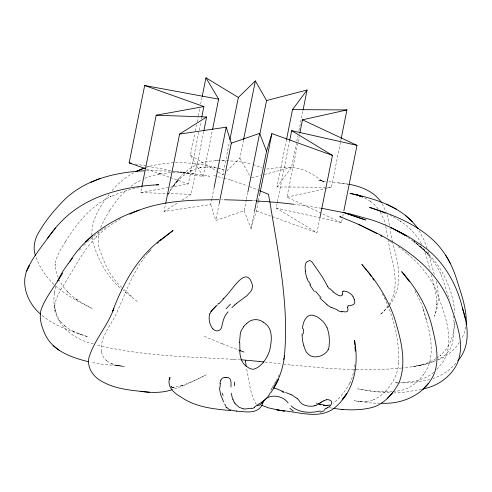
<?xml version="1.0" encoding="UTF-8"?>
<svg xmlns="http://www.w3.org/2000/svg" width="492" height="492" viewBox="0 0 492 492"><rect width="100%" height="100%" fill="white"/><g stroke="black" fill="none" stroke-linecap="round" stroke-linejoin="round"><path stroke-width="0.37" stroke-dasharray="2.46 1.84" d="M454.743 322.143L452.868 340.415L452.062 344.468A20.928 19.372 -20.7 0 1 451.195 346.798C448.599 352.702 443.335 356.958 437.64 359.72M354.818 364.621L354.16 369.879L352.364 376.927L349.904 383.004L350.378 381.976C346.104 390.058 340.372 397.542 333.25 403.305M54.409 292.931L54.261 293.958A52.023 48.148 -20.7 0 0 54.077 295.674A48.923 45.276 -20.7 0 0 54.077 303.521C54.569 325.169 73.892 339.369 93.332 343.914M99.187 231.72C97.711 236.929 97.976 243.3 99.224 247.919C103.64 262.513 110.325 276.885 121.659 287.414M203.719 131.493L191.117 194.346L140.687 192.575L141.653 187.741M211.818 199.008L210.705 204.531L164.076 211.449L165.601 203.854M173.688 171.081L203.128 176.511L190.435 155.152L194.863 133.049M195.281 130.983L196.529 124.765M197.083 122.004L198.048 117.164M198.325 115.786L199.85 108.191M200.681 104.046L202.064 97.139M140.687 192.575L188.368 183.922L198.756 132.127M199.168 130.054L200.834 121.764M201.388 119.002L201.665 117.619M203.128 176.511L212.409 130.239M211.954 198.313L214.168 187.267M218.3 172.052L222.839 174.801L229.487 141.653M246.344 199.678L244.13 210.73L215.797 220.527L219.26 203.264M226.683 171.075L239.85 158.289L243.448 140.331M246.48 198.989L247.728 192.772M244.13 210.73L251.043 228.559L254.37 211.984M251.043 228.559L256.387 210.945L258.325 201.277M258.466 200.582L259.296 196.437M340.433 142.391L331.43 187.28L277.008 186.96L286.565 139.304M319.843 218.233L316.934 232.741L276.178 208.011L277.008 203.866M277.427 201.794L289.616 141.019M277.008 186.96L291.572 167.366L296.418 143.19M296.83 141.118L297.937 135.595M298.908 130.761L302.924 110.731M342.174 219.248L341.479 222.698L286.965 197.163L297.629 143.984M298.047 141.911L299.154 136.389M299.573 134.316L299.708 133.627M340.71 141.007L341.122 138.935M342.727 216.486L343.281 213.725M465.758 326.971L464.387 332.647L461.779 338.693M270.815 390.433L277.279 379.086M100.657 227.599L104.937 218.46L109.925 210.17M279.228 374.64L278.423 376.657L279.247 374.707M389.067 304.53C401.7 284.462 391.324 261.234 388.176 240.133M277.427 378.68L271.154 389.467M168.541 193.989L171.155 189.432L178.153 180.238L172.932 186.585L174.42 184.764M167.661 195.256C175.964 178.713 190.552 163.116 209.912 161.13C223.842 160.287 238.202 160.497 251.769 164.07M459.38 342.321C453.999 350.722 445.734 357.131 436.398 360.599M389.424 305.304C403.649 287.02 398.698 263.017 392.591 242.704M388.225 305.778L384.283 310.889L380.199 314.745L388.483 306.411M109.79 210.367L116.592 200.607L120.614 195.822L126.549 189.992M109.101 194.512C98.154 208.344 87.705 226.154 93.505 244.309C98.91 261.467 107.933 277.826 121.868 289.524M271.289 389.24L271.707 388.766M179.518 177.803L175.779 182.261M112.133 190.472C118.197 183.387 125.429 177.243 133.646 172.797M151.13 249.647L148.117 252.888L149.291 251.461C134.255 268.404 126.948 290.114 117.748 310.384C112.576 324.025 99.87 335.931 101.229 351.393L101.001 350.642L102.613 355.741L104.224 358.281L106.561 360.704L105.657 360.052L108.898 362.309L113.16 364.289L111.616 363.742L117.114 365.402L114.95 364.941L121.899 366.208L116.063 365.525L124.931 366.349L102.354 364.221L90.713 362.247M455.955 363.17C449.774 370.107 441.988 375.71 433.046 378.434M176.683 182.009L180.927 177.723L185.699 173.873L191.025 170.626L189.334 171.548L195.324 168.996L201.941 167.354L200.152 167.667L207.593 167.052L206.634 167.003L214.906 167.606L213.952 167.44L216.781 168.055M222.839 174.801L223.934 173.738M433.673 372.358C429.485 376.226 424.061 378.422 418.698 380.125L412.247 381.546L400.519 382.653M436.828 369.369L442.646 362.475C456.73 340.132 443.655 312.291 436.09 290.022L436.176 290.2C429.664 276.073 419.461 263.97 407.659 253.952L408.132 254.321L398.225 246.664M87.348 242.027L94.741 235.422A127.754 118.234 -20.7 0 1 106.192 226.91M436.724 358.127L440.475 355.249L439.922 355.722C451.435 345.821 456.754 329.843 452.923 315.083M131.007 186.265L137.44 181.985L142.126 179.605M164.076 211.449L178.239 202.489M182.102 200.047L191.117 194.346M120.558 218.835L110.983 224.77L102.822 230.976L95.903 237.347L96.856 236.388C85.227 247.9 77.576 262.5 69.058 276.289C63.628 285.944 55.762 295.083 54.643 306.504L54.741 305.347L55.092 311.362L54.913 308.441L56.937 315.495L60.165 321.405L59.52 320.329L65.559 326.645L64.384 325.692L68.948 328.908L74.778 332.088L73.339 331.307L80.682 334.443L79.058 333.785L88.154 336.842C71.697 331.626 54.532 326.184 41.236 314.695M436.06 358.514L432.093 360.827L426.41 363.274L419.504 365.396L421.706 364.886L412.905 366.681L402.474 367.985M204.217 375.839L185.287 384.972L173.571 389.277M206.425 374.701L196.837 379.572L181.511 385.919L183.332 385.261L172.87 387.647L175.084 387.401L171.419 387.413L173.614 387.616L171.554 387.149M435.697 360.624L425.383 364.148L412.905 366.681L426.275 363.982L435.088 361.159M144.863 178.252L151.247 175.933L160.896 173.676L157.963 174.119L169.113 172.809L181.646 172.637L180.466 172.606L194.66 173.738L193.584 173.596M145.767 167.477C169.34 160.109 194.918 161.997 218.559 168.043M251.781 177.704L260.625 175.41M264.309 174.451L291.572 167.366M286.965 197.163L331.43 187.28M429.811 379.449C419.756 382.161 409.35 382.837 398.975 382.93M139.027 187.563L131.641 189.113L120.03 192.692L109.956 196.941L111.1 196.437C90.891 205.656 76.74 223.466 65.295 241.88L65.836 241.043C61.156 248.571 55.867 256.338 55.104 265.422L55.11 264.388L55.479 269.468L58.111 277.463M421.589 389.209L406.183 392.019L394.074 392.948M401.779 368.053L387.794 369.086A426.459 394.676 -20.7 0 1 356.423 369.732M266.707 169.045C278.183 167.827 290.163 165.46 301.381 169.494C309.837 171.622 316.657 177.138 323.674 181.935L319.72 180.22L324.345 181.394L318.742 180.496L325.704 181.4M233.964 359.48L234.001 359.474A3.161 2.921 -20.7 0 1 234.204 359.467L239.776 359.67M392.382 391.724L379.664 391.823L369.498 390.796L357.702 388.852L373.004 391.509L391.072 392.862M393.114 391.675L401.146 390.463L406.011 388.951C413.403 386.128 419.073 380.322 423.876 374.221L423.569 374.646C437.942 355.052 428.926 329.32 423.058 308.343L426.951 321.59M397.579 382.758L394.639 382.868L398.249 382.924M146.708 170.687L170.011 171.081M380.113 403.188L371.995 403.102L354.111 400.765L361.282 401.527L360.058 401.454L366.128 401.417L365.027 401.527L370.138 400.808L374.474 399.51L373.551 399.873L380.328 396.048L385.47 391.312L384.849 391.927C392.616 384.16 397.923 373.932 398.723 362.881L398.643 363.711C399.522 341.614 394.332 319.376 385.156 299.32M215.594 160.687L218.331 160.718M221.751 160.761L225.484 160.804M221.591 199.709L223.042 199.727M354.584 369.695L356.423 369.726M353.969 369.683L328.693 368.397L290.526 364.953M233.805 359.48L233.7 359.48A15.061 13.936 -20.7 0 1 232.907 359.431L232.667 359.4M253.478 200.662L255.846 200.834M182.987 172.188L209.604 176.204L207.224 175.785M171.542 171.21L185.816 172.428M290.255 364.929L284.136 364.185M265.077 362.063L282.224 363.969M348.047 184.149L328.73 181.732M349.474 184.352L338.225 182.772M321.214 208.221L315.403 207.47A16.943 15.682 -20.7 0 1 314.566 207.347A32.866 30.418 -20.7 0 1 312.605 206.929L311.774 206.732A20.646 19.108 -20.7 0 0 310.809 206.523L297.236 204.789A5.16 4.772 -20.7 0 1 296.947 204.758L294.653 204.395M232.47 359.277C187.022 356.743 141.019 355.974 96.653 344.91M135.195 163.977L146.518 166.062M147.274 166.204L170.669 170.521M329.412 407.61L332.986 408.354M217.489 168.202L223.14 169.433L219.211 168.239M276.178 208.011L341.479 222.698M213.866 175.576L223.202 178.067M223.915 178.258L230.379 179.98L229.764 179.789L247.525 185.822M170.865 386.995L173.356 387.77L171.413 386.638L171.849 386.933L170.97 385.888M317.488 403.372L316.141 402.93L317.512 403.495M252.999 164.488L261.892 167.987M146.487 169.027L169.592 177.243M170.318 177.501L188.368 183.922M256.387 210.945L271.522 216.394M272.242 216.652L316.934 232.741M222.359 343.797L238.952 350.138M249.512 186.579L258.023 190.029M222.501 343.859L203.399 336.011M390.088 215.355L392.087 216.259M364.75 197.962L371.189 201.726L370.248 201.167L375.304 205.398L378.256 208.872M393.354 216.997L400.962 221.443L400.224 220.92C408.877 226.781 416.423 234.377 421.38 243.638L420.961 242.888L421.564 244.18M190.435 155.152L217.655 171.659M389.596 241L393.293 243.429M407.831 237.482C421.57 246.314 433.378 258.521 440.42 273.361L440.137 272.808L442.794 279.019L449.251 299.462M137.403 301.485L123 290.464M412.979 240.52L424.043 249.505L432.382 258.214A107.09 99.107 -20.7 0 1 443.624 274.85C449.159 285.649 453.107 297.371 454.583 309.437A74.409 68.862 -20.7 0 1 454.891 313.306M131.911 296.498L123.836 289.511M55.559 285.864C66.426 295.385 79.23 302.34 92.232 308.478L83.283 303.687L75.916 299.068L77.853 300.305L71.967 295.92L67.281 291.719L68.665 292.986L65.03 289.019L62.213 285.249L59.347 280.243M53.862 284.401C45.867 276.535 39.323 266.99 35.701 256.338M256.381 404.418C249.659 393.495 249.149 379.947 246.412 367.69M382.198 203.725L386.404 212.366M419.079 230.52L423.975 239.788L427.111 248.472M380.285 211.929L383.92 219.53L385.47 224.776M239.85 158.289L251.043 177.901M414.891 290.526L420.623 302.094L423.231 308.964M382.235 293.742L384.904 298.847M384.861 298.662L385.242 299.487M423.68 248.694L425.764 254.407L430.119 270.09M210.705 204.531L215.797 220.527M387.056 214.53L389.535 225.539M427.911 251.301L434.664 275.625M431.41 274.936C433.956 284.72 436.816 294.597 436.736 304.8L436.816 303.699L436.14 309.991L434.331 316.227C439.387 305.022 439.171 292.15 435.881 280.477M385.789 226.271L388.059 239.407M392.456 242.218L389.99 228.368M54.384 292.925A55.645 51.5 -20.7 0 1 56.063 285.649M79.175 250.41A179.033 165.693 -20.7 0 1 82.146 247.199M83.658 245.619A179.033 165.693 -20.7 0 1 86.746 242.513M421.453 247.71L414.036 241.455L429.313 254.936L421.453 247.71"/><path stroke-width="0.74" d="M230.976 386.964C230.982 383.409 231.929 377.069 226.431 377.413M239.512 342.635L240.348 333.189A15.559 14.901 56.8 0 1 241.603 329.923L243.743 326.749M466.188 324.892C467.08 309.542 461.521 294.825 457 280.422C452.615 265.846 445.272 252.027 434.368 241.277C416.527 224.044 392.954 214.598 369.615 207.421L382.419 211.861L381.411 211.431L385.414 213.239M302.149 333.779L302.143 335.052M169.752 379.596L169.931 377.309C166.216 386.263 174.063 393.28 181.118 397.099C195.601 407.21 213.651 409.03 230.736 410.574M284.579 354.049C289.007 302.974 277.851 252.095 269.899 201.892L269.598 201.812A4.237 3.924 -20.7 0 0 269.407 201.782L259.192 201.154M302.537 328.674C302.617 321.842 307.137 311.719 315.513 316.196A17.767 17.466 14.1 0 1 318.472 317.635L322.66 321.098A24.871 24.717 -11.2 0 1 327.063 327.795M284.167 356.688L284.481 354.707M284.597 355.279C283.121 368.619 278.546 381.577 270.858 392.61M283.675 359.48L283.964 358.004M145.767 168.768L129.156 162.858L144.666 85.51L218.639 99.163L212.544 129.55M141.794 187.052L156.198 115.22L203.879 106.567L201.8 116.93M165.736 203.165L179.586 134.095L206.628 116.991L203.86 130.804M202.206 96.444L205.945 77.797L238.349 97.447L229.905 139.58M214.168 187.267L226.222 127.176L179.586 134.095M219.26 203.264L231.308 143.172L226.222 127.176M243.589 139.636L255.36 80.934L266.559 100.546L259.77 134.39M247.87 192.083L259.641 133.375L231.308 143.172M254.505 211.296L266.559 151.204L271.898 133.59L332.444 155.386L319.978 217.544M259.432 195.748L259.573 195.06M259.708 194.371L259.985 192.987M260.127 192.298L271.898 133.59M286.565 139.304L292.525 109.605L307.082 90.011L266.559 100.546M289.751 140.325L291.688 130.657L356.989 145.349L343.834 210.957M303.066 110.036L307.082 90.011M299.849 132.932L302.475 119.814L346.94 109.931L341.263 138.246M219.85 383.311L220.871 380.088M26.697 271.006L29.317 265.514C19.151 281.762 26.974 302.691 40.664 314.21M270.243 392.788C267.464 399.695 259.967 403.059 254.278 407.204M262.611 403.624C266.16 393.003 282.506 394.566 288.084 402.911M27.749 268.786C32.503 257.673 40.455 248.374 47.349 238.571C55.135 227.624 64.114 217.384 75.19 209.66C99.427 192.532 129.519 186.302 158.682 184.709L156.499 184.974M209.992 313.41L212.04 310.267L215.822 306.153M62.638 273.035C55.713 285.385 45.904 296.27 41.1 309.726C38.671 318.342 41.925 327.438 45.541 335.224C53.505 351.423 72.256 357.739 88.603 361.755M69.852 261.418C85.577 236.283 111.5 219.389 139.211 210.041M263.773 400.716L260.582 404.615L258.491 405.513L257.439 405.248M381.497 403.194C403.299 404.559 426.515 393.655 434.664 372.426C439.614 357.825 435.654 341.995 432.247 327.518C427.234 306.516 416.023 287.623 401.7 271.645L409.196 281.43M68.068 263.841L63.031 271.018L59.268 277.642A55.645 51.5 -20.7 0 0 57.502 281.59M341.343 409.485C352.543 410.156 364.166 410.119 374.929 406.626C385.833 402.302 393.889 392.493 399.203 382.333C407.136 361.417 400.593 338.391 394.43 317.893C387.518 298.029 375.906 280.046 361.878 264.468L366.534 270.219M55.43 228.024L47.349 238.571M457.732 360.894C470.85 346.294 468.175 325.224 462.449 308.047C456.379 282.882 442.751 259.198 420.789 244.721L409.338 237.218L396.773 230.44M228.11 311.848C224.032 315.809 222.925 321.417 221.732 326.719C221.271 330.187 217.39 332.131 214.494 330.114A11.562 9.305 -52.3 0 1 212.913 328.927M422.61 389.59L428.255 383.514M387.186 398.532L392.413 392.942M222.981 298.816C230.361 294.511 246.301 261.713 252.488 285.415A19.096 14.649 3.4 0 1 252.045 288.663L251.787 289.444A17.035 13.124 5.1 0 1 250.957 291.233L246.922 295.717L236.572 303.349M231.935 307.654L234.745 304.911M217.722 304.228L218.387 303.558M238.349 97.447L255.36 80.934M85.454 242.009L92.68 235.434M160.761 239.715C137.422 257.605 122.797 283.952 112.717 311.079L113.837 308.558C107.662 326.073 94.095 340.138 88.861 357.899C86.77 368.563 94.323 378.096 103.609 382.309C114.87 388.379 127.889 389.947 140.405 391.324C150.952 392.85 161.905 393.126 172.126 389.707M157.348 243.325L158.449 242.328M160.656 240.33L173.067 230.508L159.039 241.031M246.793 323.502C251.006 318.853 258.251 318.361 263.183 322.119M348.072 305.932L347.61 307.174A45.492 13.782 18 0 0 347.678 307.703M320.464 402.696L316.018 405.316M321.51 401.989L323.01 401.109M327.192 407.868C330.476 406.749 334.511 401.392 329.302 399.941A4.76 3.413 -10.5 0 0 326.411 399.732M348.127 305.889C351.208 305.514 356.11 304.892 354.597 300.36A8.887 8.063 -81 0 0 354.437 299.48M326.079 408.489L324.283 409.381M129.79 214.211L131.106 213.546M324.13 400.556L326.424 399.805M143.08 168.504L135.466 171.745L144.371 167.969M131.77 213.27C158.959 200.699 189.371 199.955 218.799 199.69M144.414 170.761C115.946 172.225 85.817 179.131 64.698 199.488C53.954 210.33 43.966 222.292 36.857 235.865C34.212 242.107 33.05 249.143 35.455 255.655M100.147 178.491L90.682 182.341M320.132 411.011C310.63 413.403 298.552 412.874 291.079 405.863M423.065 388.92C437.234 386.195 450.051 377.432 456.779 364.504C466.059 344.431 456.029 322.186 449.7 302.795C444.202 288.822 435.297 276.406 424.565 265.969L423.895 265.305C410.34 252.408 394.412 242.371 377.924 233.688L359.88 224.936L339.769 216.56L341.085 217.107M251.572 408.206L244.807 409.024A5.75 2.06 -0.6 0 1 243.189 408.846M314.616 405.783L313.656 406.011A7.657 5.068 2.5 0 1 312.248 406.171C306.953 406.595 301.35 405.064 298.718 400.064A12.546 7.497 23 0 0 297.18 398.563M343.275 291.166L342.844 291.301A7.638 2.202 20.3 0 0 342.469 291.67L342.303 292.303A35.178 10.141 21.4 0 0 342.309 292.697L342.481 294.241M329.892 405.082L326.171 405.623L327.789 405.531L323.422 405.365L326.27 405.636L318.164 403.594M224.979 377.407L222.882 377.874A3.629 3.579 2.3 0 0 222.107 378.391L221.142 379.572A7.269 6.98 -25.5 0 0 220.908 380.107M292.525 109.605L346.94 109.931M224.5 199.758L252.353 200.588M273.454 388.182L276.461 388.723L283.564 391.706M156.198 115.22L206.628 116.991M342.961 409.596L332.986 408.354M240.816 359.744L244.672 360.07A2.03 1.876 -20.7 0 1 245.102 360.156M270.083 201.917L276.338 202.36A13.407 12.405 -20.7 0 1 277.254 202.483L277.353 202.501M256.639 200.902L257.328 201.025M263.866 361.94L261.178 361.725A11.599 10.738 -20.7 0 1 260.625 361.675L260.12 361.614A11.205 10.369 -20.7 0 1 259.401 361.503L259.401 361.497M140.405 391.324L149.224 392.204M236.363 411.097C244.801 411.638 256.473 414.418 261.726 405.666A21.285 7.663 -39.5 0 0 262.58 403.643M257.488 201.099L257.556 201.105A7.823 7.239 -20.7 0 0 257.87 201.136L258.355 201.167A5.406 5.006 -20.7 0 0 258.7 201.173L258.903 201.16A3.708 3.432 -20.7 0 1 259.106 201.154M233.921 410.783L229.266 409.565L226.609 407.222M293.952 204.278L286.061 203.411A11.71 10.836 -20.7 0 1 285.292 203.344L284.893 203.294A16.377 15.16 -20.7 0 1 284.622 203.257A8.186 7.577 -20.7 0 1 284.105 203.165L284.05 203.153A3.321 3.075 -20.7 0 0 283.829 203.11L279.554 202.704A2.897 2.681 -20.7 0 0 279.265 202.698A3.438 3.18 -20.7 0 1 278.89 202.692L277.962 202.599A9.6 8.887 -20.7 0 1 277.525 202.532M321.774 208.307L349.99 213.879L372.782 220.256A170.318 157.631 -20.7 0 1 398.415 231.431L405.562 235.582M259.167 361.448L254.868 361.023A3.192 2.958 -20.7 0 0 254.53 361.017A3.481 3.223 -20.7 0 1 254.161 361.011L253.761 360.98A11.168 10.338 -20.7 0 1 252.802 360.851L252.537 360.796A12.386 11.464 -20.7 0 0 251.498 360.648L246.48 360.273A14.742 13.647 -20.7 0 0 246.172 360.261L245.723 360.249A5.172 4.785 -20.7 0 1 245.323 360.224L246.166 366.189L249.333 368.256L251.701 369.08A6.814 6.704 84.6 0 0 254.149 369.092C261.707 366.411 266.707 358.76 269.308 351.509A40.572 39.551 54.7 0 0 270.434 346.657C271.842 338.748 272.377 328.638 265.028 323.422A21.531 21.144 35 0 0 263.189 322.112M281.848 410.629C298.539 411.773 318.81 419.578 333.797 408.458C354.437 391.866 359.099 365.574 354.572 340.446L354.886 345.027M278.497 410.064L268.294 407.825L261.67 405.254M129.156 162.858L131.419 163.276M349.474 184.352C361.7 186.622 374.4 191.794 381.472 202.575M243.202 408.84L239.087 407.222L235.17 403.717M341.706 311.27C343.533 311.682 347.727 312.974 347.967 310.04A44.698 13.376 19.3 0 0 347.936 309.4L347.659 307.697M362.77 197.175L356.835 194.814L359.929 195.89L349.978 193.319C374.99 198.719 402.474 206.554 417.936 228.669M269.739 201.837L268.503 194.278L259.419 190.595M345.648 213.19L365.538 219.973L343.029 212.304M144.666 85.51L203.879 106.567M337.407 309.911L331.3 307.279M285.6 392.481L290.926 394.566M239.081 350.187L243.958 352.051M358.121 195.33L361.472 196.665M318.195 403.778L320.932 404.91M302.475 119.814L356.989 145.349M358.213 224.247L376.731 233.485M386.589 204.174L396.737 209.377M391.035 227.673L406.872 236.031L395.98 230.139M380.642 235.68L381.946 236.412M291.688 130.657L332.444 155.386M332.807 291.836C335.181 292.992 340.193 298.078 342.469 294.942A35 9.852 23.8 0 0 342.487 294.241M327.045 304.634L319.874 298.054M53.197 345.71L59.434 350.47M297.193 398.557L292.414 395.316A12.933 8.081 23.9 0 0 290.938 394.547M246.123 366.153C241.455 362.647 239.961 356.669 239.788 351.11M405.316 215.275L412.37 221.757M212.901 328.939C209.795 325.181 208.479 319.732 209.42 314.942A7.491 5.793 -62 0 1 209.967 313.404M367.469 271.363L368.865 273.091M314.296 291.51L309.812 284.868M369.332 273.663L371.429 276.633M372.69 278.417L373.951 280.2M233.995 402.13L234.579 402.966A43.554 27.294 -38 0 0 235.182 403.704M353.108 296.639C351.214 293.546 347.782 291.485 344.185 291.129A5.068 1.538 21.7 0 0 343.244 291.147M327.703 286.436L322.389 276.959L312.174 262.205L310.747 260.988L309.357 260.649L306.67 261.965A11.365 7.448 15.5 0 0 305.839 263.183L305.071 266.197L305.372 271.08M225.889 406.171L224.69 404.049M205.945 77.797L218.639 99.163M450.211 263.152L445.727 255.243M223.614 401.927L220.57 394.387L219.438 388.016M327.069 327.789C329.486 333.994 329.788 340.993 328.914 347.536A11.316 11.175 59.2 0 1 328.226 349.591M232.778 399.867L231.209 393.206M308.379 281.848L307.113 278.367M259.641 133.375L266.559 151.204M462.449 308.047L465.383 319.093M354.99 346.553L355.31 351.128M68.124 263.878A179.033 165.693 -20.7 0 1 72.453 258.282M303.238 333.828A50.245 47.595 76.7 0 1 303.576 328.834M302.162 335.052A39.151 38.954 22.8 0 0 302.272 337.721L302.537 340.279A36.07 35.83 -43.9 0 0 303.853 345.753M303.847 345.759A42.533 42.294 -28.5 0 0 304.702 348.201C306.024 353.754 311.233 357.801 317.039 356.725A14.815 14.532 14.4 0 0 319.905 356.153A16.008 15.75 17.5 0 0 323.619 354.474L326.282 352.377L327.906 350.199A9.508 9.397 56.7 0 0 328.219 349.584M333.152 291.492A16.353 9.772 32.2 0 1 330.064 288.743M329.486 288.982A17.325 11.697 29.6 0 1 327.598 286.455M306.977 278.331A65.178 36.599 40.4 0 1 305.268 271.037M310.673 284.776A37.275 24.391 30.7 0 1 309.191 281.842M321.061 297.623A67.718 35.67 36.6 0 1 315.587 291.289M331.208 307.457A25.104 18.979 28.6 0 1 326.916 304.782M342.032 311.953A21.753 8.653 24.9 0 1 337.451 310.538M352.961 296.762A11.414 9.877 -86 0 1 354.197 299.579M236.59 411.078A12.866 1.033 3.6 0 1 234.18 410.783M226.591 407.899A52.121 12.189 87.5 0 1 225.859 406.946M223.097 395.433A56.617 6.408 73 0 1 222.126 393.139M219.992 387.776A17.792 11.507 -65.1 0 1 220.465 383.262M224.985 377.475A12.595 11.839 -1.4 0 1 226.425 377.475M234.352 385.783A26.224 3.549 -86.4 0 1 234.438 382.02M234.155 402.032A38.573 23.874 -37.7 0 1 233.257 399.596M254.555 407.505A18.352 13.85 12.4 0 1 251.812 408.588M223.958 298.472A35.602 3.991 -45.2 0 1 218.768 303.835M217.138 305.138A38.991 0.314 -45.4 0 1 210.847 311.491M226.148 308.687A55.781 35.129 -60.6 0 1 230.465 304.21M234.782 304.966A43.61 38.136 -84.5 0 1 236.603 303.41M243.632 326.651A29.877 28.204 70 0 1 246.726 323.422M239.764 342.653A104.261 93.954 73.2 0 0 239.788 345.439A105.995 97.656 70.9 0 0 240.059 351.103M284.308 392.567A19.01 2.638 18.2 0 1 281.885 391.607M315.981 405.273A12.829 9.133 5.1 0 1 314.585 405.734M320.569 402.727A19.403 8.868 -19 0 1 321.614 402.032M323.072 401.158A12.675 7.485 -13.6 0 1 324.179 400.611M327.174 407.837A42.404 36.439 73.8 0 1 326.067 408.465M324.449 410.66A48.776 36.906 -68.8 0 1 320.175 412.142M293.312 411.011A34.637 9.151 56.4 0 1 289.936 408.317M278.121 379.83L274.056 387.598L278.121 379.83M346.798 393.723L342.241 399.664L346.798 393.723M284.284 411.066L276.326 409.67L284.284 411.066"/></g></svg>
